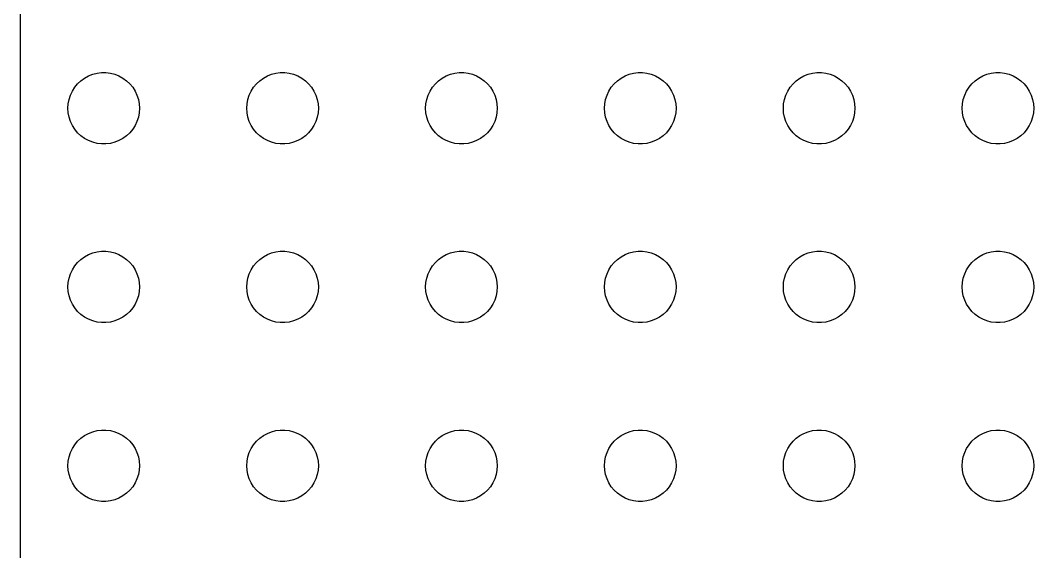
# Model space of a CAD drawing. Header units: metres. Extents: x -86 to 86, y -86 to 86.
# Drawn here: x -86 to -43.5, y 41.39 to 63.69 of the extents above; entities that cross this region are included whole.
import ezdxf

# ---------------------------------------------------------------- set-up
doc = ezdxf.new("R2010")
doc.units = ezdxf.units.M

msp = doc.modelspace()

# ---------------------------------------------------------------- linework, layer by layer
for p, q in [((-86, 83.5), (-86, -83.5)), ((-83.4561, 61.1558), (-83.3037, 61.2665)), ((-83.3037, 61.2665), (-83.1387, 61.3572)), ((-83.1387, 61.3572), (-82.9635, 61.4266)), ((-82.9635, 61.4266), (-82.7811, 61.4734)), ((-82.7811, 61.4734), (-82.5942, 61.497)), ((-82.5942, 61.497), (-82.4058, 61.497)), ((-82.4058, 61.497), (-82.2189, 61.4734)), ((-82.2189, 61.4734), (-82.0365, 61.4266)), ((-82.0365, 61.4266), (-81.8613, 61.3572)), ((-81.8613, 61.3572), (-81.6963, 61.2665)), ((-81.6963, 61.2665), (-81.5439, 61.1558)), ((-75.9561, 61.1558), (-75.8037, 61.2665)), ((-75.8037, 61.2665), (-75.6387, 61.3572)), ((-75.6387, 61.3572), (-75.4635, 61.4266)), ((-75.4635, 61.4266), (-75.2811, 61.4734)), ((-75.2811, 61.4734), (-75.0942, 61.497)), ((-75.0942, 61.497), (-74.9058, 61.497)), ((-74.9058, 61.497), (-74.7189, 61.4734)), ((-74.7189, 61.4734), (-74.5365, 61.4266)), ((-74.5365, 61.4266), (-74.3613, 61.3572)), ((-74.3613, 61.3572), (-74.1963, 61.2665)), ((-74.1963, 61.2665), (-74.0439, 61.1558)), ((-68.4561, 61.1558), (-68.3037, 61.2665)), ((-68.3037, 61.2665), (-68.1387, 61.3572)), ((-68.1387, 61.3572), (-67.9635, 61.4266)), ((-67.9635, 61.4266), (-67.7811, 61.4734)), ((-67.7811, 61.4734), (-67.5942, 61.497)), ((-67.5942, 61.497), (-67.4058, 61.497)), ((-67.4058, 61.497), (-67.2189, 61.4734)), ((-67.2189, 61.4734), (-67.0365, 61.4266)), ((-67.0365, 61.4266), (-66.8613, 61.3572)), ((-66.8613, 61.3572), (-66.6963, 61.2665)), ((-66.6963, 61.2665), (-66.5439, 61.1558)), ((-60.9561, 61.1558), (-60.8037, 61.2665)), ((-60.8037, 61.2665), (-60.6387, 61.3572)), ((-60.6387, 61.3572), (-60.4635, 61.4266)), ((-60.4635, 61.4266), (-60.2811, 61.4734)), ((-60.2811, 61.4734), (-60.0942, 61.497)), ((-60.0942, 61.497), (-59.9058, 61.497)), ((-59.9058, 61.497), (-59.7189, 61.4734)), ((-59.7189, 61.4734), (-59.5365, 61.4266)), ((-59.5365, 61.4266), (-59.3613, 61.3572)), ((-59.3613, 61.3572), (-59.1963, 61.2665)), ((-59.1963, 61.2665), (-59.0439, 61.1558)), ((-53.4561, 61.1558), (-53.3037, 61.2665)), ((-53.3037, 61.2665), (-53.1387, 61.3572)), ((-53.1387, 61.3572), (-52.9635, 61.4266)), ((-52.9635, 61.4266), (-52.7811, 61.4734)), ((-52.7811, 61.4734), (-52.5942, 61.497)), ((-52.5942, 61.497), (-52.4058, 61.497)), ((-52.4058, 61.497), (-52.2189, 61.4734)), ((-52.2189, 61.4734), (-52.0365, 61.4266)), ((-52.0365, 61.4266), (-51.8613, 61.3572)), ((-51.8613, 61.3572), (-51.6963, 61.2665)), ((-51.6963, 61.2665), (-51.5439, 61.1558)), ((-45.9561, 61.1558), (-45.8037, 61.2665)), ((-45.8037, 61.2665), (-45.6387, 61.3572)), ((-45.6387, 61.3572), (-45.4635, 61.4266)), ((-45.4635, 61.4266), (-45.2811, 61.4734)), ((-45.2811, 61.4734), (-45.0942, 61.497)), ((-45.0942, 61.497), (-44.9058, 61.497)), ((-44.9058, 61.497), (-44.7189, 61.4734)), ((-44.7189, 61.4734), (-44.5365, 61.4266)), ((-44.5365, 61.4266), (-44.3613, 61.3572)), ((-44.3613, 61.3572), (-44.1963, 61.2665)), ((-44.1963, 61.2665), (-44.0439, 61.1558)), ((-83.8145, 60.7226), (-83.7135, 60.8817)), ((-83.7135, 60.8817), (-83.5934, 61.0268)), ((-83.5934, 61.0268), (-83.4561, 61.1558)), ((-81.5439, 61.1558), (-81.4065, 61.0268)), ((-81.4065, 61.0268), (-81.2865, 60.8817)), ((-81.2865, 60.8817), (-81.1855, 60.7226)), ((-76.3145, 60.7226), (-76.2135, 60.8817)), ((-76.2135, 60.8817), (-76.0934, 61.0268)), ((-76.0934, 61.0268), (-75.9561, 61.1558)), ((-74.0439, 61.1558), (-73.9065, 61.0268)), ((-73.9065, 61.0268), (-73.7865, 60.8817)), ((-73.7865, 60.8817), (-73.6855, 60.7226)), ((-68.8145, 60.7226), (-68.7135, 60.8817)), ((-68.7135, 60.8817), (-68.5934, 61.0268)), ((-68.5934, 61.0268), (-68.4561, 61.1558)), ((-66.5439, 61.1558), (-66.4065, 61.0268)), ((-66.4065, 61.0268), (-66.2865, 60.8817)), ((-66.2865, 60.8817), (-66.1855, 60.7226)), ((-61.3145, 60.7226), (-61.2135, 60.8817)), ((-61.2135, 60.8817), (-61.0934, 61.0268)), ((-61.0934, 61.0268), (-60.9561, 61.1558)), ((-59.0439, 61.1558), (-58.9065, 61.0268)), ((-58.9065, 61.0268), (-58.7865, 60.8817)), ((-58.7865, 60.8817), (-58.6855, 60.7226)), ((-53.8145, 60.7226), (-53.7135, 60.8817)), ((-53.7135, 60.8817), (-53.5934, 61.0268)), ((-53.5934, 61.0268), (-53.4561, 61.1558)), ((-51.5439, 61.1558), (-51.4065, 61.0268)), ((-51.4065, 61.0268), (-51.2865, 60.8817)), ((-51.2865, 60.8817), (-51.1855, 60.7226)), ((-46.3145, 60.7226), (-46.2135, 60.8817)), ((-46.2135, 60.8817), (-46.0934, 61.0268)), ((-46.0934, 61.0268), (-45.9561, 61.1558)), ((-44.0439, 61.1558), (-43.9065, 61.0268)), ((-43.9065, 61.0268), (-43.7865, 60.8817)), ((-43.7865, 60.8817), (-43.6855, 60.7226)), ((-83.9882, 60.188), (-83.9529, 60.373)), ((-83.9529, 60.373), (-83.8947, 60.5522)), ((-83.8947, 60.5522), (-83.8145, 60.7226)), ((-81.1855, 60.7226), (-81.1053, 60.5522)), ((-81.1053, 60.5522), (-81.0471, 60.373)), ((-81.0471, 60.373), (-81.0118, 60.188)), ((-76.4882, 60.188), (-76.4529, 60.373)), ((-76.4529, 60.373), (-76.3947, 60.5522)), ((-76.3947, 60.5522), (-76.3145, 60.7226)), ((-73.6855, 60.7226), (-73.6053, 60.5522)), ((-73.6053, 60.5522), (-73.5471, 60.373)), ((-73.5471, 60.373), (-73.5118, 60.188)), ((-68.9882, 60.188), (-68.9529, 60.373)), ((-68.9529, 60.373), (-68.8947, 60.5522)), ((-68.8947, 60.5522), (-68.8145, 60.7226)), ((-66.1855, 60.7226), (-66.1053, 60.5522)), ((-66.1053, 60.5522), (-66.0471, 60.373)), ((-66.0471, 60.373), (-66.0118, 60.188)), ((-61.4882, 60.188), (-61.4529, 60.373)), ((-61.4529, 60.373), (-61.3947, 60.5522)), ((-61.3947, 60.5522), (-61.3145, 60.7226)), ((-58.6855, 60.7226), (-58.6053, 60.5522)), ((-58.6053, 60.5522), (-58.5471, 60.373)), ((-58.5471, 60.373), (-58.5118, 60.188)), ((-53.9882, 60.188), (-53.9529, 60.373)), ((-53.9529, 60.373), (-53.8947, 60.5522)), ((-53.8947, 60.5522), (-53.8145, 60.7226)), ((-51.1855, 60.7226), (-51.1053, 60.5522)), ((-51.1053, 60.5522), (-51.0471, 60.373)), ((-51.0471, 60.373), (-51.0118, 60.188)), ((-46.4882, 60.188), (-46.4529, 60.373)), ((-46.4529, 60.373), (-46.3947, 60.5522)), ((-46.3947, 60.5522), (-46.3145, 60.7226)), ((-43.6855, 60.7226), (-43.6053, 60.5522)), ((-43.6053, 60.5522), (-43.5471, 60.373)), ((-43.5471, 60.373), (-43.5118, 60.188)), ((-84, 60), (-83.9882, 60.188)), ((-83.9882, 59.812), (-84, 60)), ((-81.0118, 60.188), (-81, 60)), ((-81, 60), (-81.0118, 59.812)), ((-76.5, 60), (-76.4882, 60.188)), ((-76.4882, 59.812), (-76.5, 60)), ((-73.5118, 60.188), (-73.5, 60)), ((-73.5, 60), (-73.5118, 59.812)), ((-69, 60), (-68.9882, 60.188)), ((-68.9882, 59.812), (-69, 60)), ((-66.0118, 60.188), (-66, 60)), ((-66, 60), (-66.0118, 59.812)), ((-61.5, 60), (-61.4882, 60.188)), ((-61.4882, 59.812), (-61.5, 60)), ((-58.5118, 60.188), (-58.5, 60)), ((-58.5, 60), (-58.5118, 59.812)), ((-54, 60), (-53.9882, 60.188)), ((-53.9882, 59.812), (-54, 60)), ((-51.0118, 60.188), (-51, 60)), ((-51, 60), (-51.0118, 59.812)), ((-46.5, 60), (-46.4882, 60.188)), ((-46.4882, 59.812), (-46.5, 60)), ((-43.5118, 60.188), (-43.5, 60)), ((-43.5, 60), (-43.5118, 59.812)), ((-83.9529, 59.627), (-83.9882, 59.812)), ((-83.8947, 59.4478), (-83.9529, 59.627)), ((-81.0471, 59.627), (-81.1053, 59.4478)), ((-81.0118, 59.812), (-81.0471, 59.627)), ((-76.4529, 59.627), (-76.4882, 59.812)), ((-76.3947, 59.4478), (-76.4529, 59.627)), ((-73.5471, 59.627), (-73.6053, 59.4478)), ((-73.5118, 59.812), (-73.5471, 59.627)), ((-68.9529, 59.627), (-68.9882, 59.812)), ((-68.8947, 59.4478), (-68.9529, 59.627)), ((-66.0471, 59.627), (-66.1053, 59.4478)), ((-66.0118, 59.812), (-66.0471, 59.627)), ((-61.4529, 59.627), (-61.4882, 59.812)), ((-61.3947, 59.4478), (-61.4529, 59.627)), ((-58.5471, 59.627), (-58.6053, 59.4478)), ((-58.5118, 59.812), (-58.5471, 59.627)), ((-53.9529, 59.627), (-53.9882, 59.812)), ((-53.8947, 59.4478), (-53.9529, 59.627)), ((-51.0471, 59.627), (-51.1053, 59.4478)), ((-51.0118, 59.812), (-51.0471, 59.627)), ((-46.4529, 59.627), (-46.4882, 59.812)), ((-46.3947, 59.4478), (-46.4529, 59.627)), ((-43.5471, 59.627), (-43.6053, 59.4478)), ((-43.5118, 59.812), (-43.5471, 59.627)), ((-83.8145, 59.2774), (-83.8947, 59.4478)), ((-83.7135, 59.1183), (-83.8145, 59.2774)), ((-83.5934, 58.9732), (-83.7135, 59.1183)), ((-81.2865, 59.1183), (-81.4065, 58.9732)), ((-81.1855, 59.2774), (-81.2865, 59.1183)), ((-81.1053, 59.4478), (-81.1855, 59.2774)), ((-76.3145, 59.2774), (-76.3947, 59.4478)), ((-76.2135, 59.1183), (-76.3145, 59.2774)), ((-76.0934, 58.9732), (-76.2135, 59.1183)), ((-73.7865, 59.1183), (-73.9065, 58.9732)), ((-73.6855, 59.2774), (-73.7865, 59.1183)), ((-73.6053, 59.4478), (-73.6855, 59.2774)), ((-68.8145, 59.2774), (-68.8947, 59.4478)), ((-68.7135, 59.1183), (-68.8145, 59.2774)), ((-68.5934, 58.9732), (-68.7135, 59.1183)), ((-66.2865, 59.1183), (-66.4065, 58.9732)), ((-66.1855, 59.2774), (-66.2865, 59.1183)), ((-66.1053, 59.4478), (-66.1855, 59.2774)), ((-61.3145, 59.2774), (-61.3947, 59.4478)), ((-61.2135, 59.1183), (-61.3145, 59.2774)), ((-61.0934, 58.9732), (-61.2135, 59.1183)), ((-58.7865, 59.1183), (-58.9065, 58.9732)), ((-58.6855, 59.2774), (-58.7865, 59.1183)), ((-58.6053, 59.4478), (-58.6855, 59.2774)), ((-53.8145, 59.2774), (-53.8947, 59.4478)), ((-53.7135, 59.1183), (-53.8145, 59.2774)), ((-53.5934, 58.9732), (-53.7135, 59.1183)), ((-51.2865, 59.1183), (-51.4065, 58.9732)), ((-51.1855, 59.2774), (-51.2865, 59.1183)), ((-51.1053, 59.4478), (-51.1855, 59.2774)), ((-46.3145, 59.2774), (-46.3947, 59.4478)), ((-46.2135, 59.1183), (-46.3145, 59.2774)), ((-46.0934, 58.9732), (-46.2135, 59.1183)), ((-43.7865, 59.1183), (-43.9065, 58.9732)), ((-43.6855, 59.2774), (-43.7865, 59.1183)), ((-43.6053, 59.4478), (-43.6855, 59.2774)), ((-83.4561, 58.8442), (-83.5934, 58.9732)), ((-83.3037, 58.7335), (-83.4561, 58.8442)), ((-83.1387, 58.6428), (-83.3037, 58.7335)), ((-81.6963, 58.7335), (-81.8613, 58.6428)), ((-81.5439, 58.8442), (-81.6963, 58.7335)), ((-81.4065, 58.9732), (-81.5439, 58.8442)), ((-75.9561, 58.8442), (-76.0934, 58.9732)), ((-75.8037, 58.7335), (-75.9561, 58.8442)), ((-75.6387, 58.6428), (-75.8037, 58.7335)), ((-74.1963, 58.7335), (-74.3613, 58.6428)), ((-74.0439, 58.8442), (-74.1963, 58.7335)), ((-73.9065, 58.9732), (-74.0439, 58.8442)), ((-68.4561, 58.8442), (-68.5934, 58.9732)), ((-68.3037, 58.7335), (-68.4561, 58.8442)), ((-68.1387, 58.6428), (-68.3037, 58.7335)), ((-66.6963, 58.7335), (-66.8613, 58.6428)), ((-66.5439, 58.8442), (-66.6963, 58.7335)), ((-66.4065, 58.9732), (-66.5439, 58.8442)), ((-60.9561, 58.8442), (-61.0934, 58.9732)), ((-60.8037, 58.7335), (-60.9561, 58.8442)), ((-60.6387, 58.6428), (-60.8037, 58.7335)), ((-59.1963, 58.7335), (-59.3613, 58.6428)), ((-59.0439, 58.8442), (-59.1963, 58.7335)), ((-58.9065, 58.9732), (-59.0439, 58.8442)), ((-53.4561, 58.8442), (-53.5934, 58.9732)), ((-53.3037, 58.7335), (-53.4561, 58.8442)), ((-53.1387, 58.6428), (-53.3037, 58.7335)), ((-51.6963, 58.7335), (-51.8613, 58.6428)), ((-51.5439, 58.8442), (-51.6963, 58.7335)), ((-51.4065, 58.9732), (-51.5439, 58.8442)), ((-45.9561, 58.8442), (-46.0934, 58.9732)), ((-45.8037, 58.7335), (-45.9561, 58.8442)), ((-45.6387, 58.6428), (-45.8037, 58.7335)), ((-44.1963, 58.7335), (-44.3613, 58.6428)), ((-44.0439, 58.8442), (-44.1963, 58.7335)), ((-43.9065, 58.9732), (-44.0439, 58.8442)), ((-82.9635, 58.5734), (-83.1387, 58.6428)), ((-82.7811, 58.5266), (-82.9635, 58.5734)), ((-82.5942, 58.503), (-82.7811, 58.5266)), ((-82.4058, 58.503), (-82.5942, 58.503)), ((-82.2189, 58.5266), (-82.4058, 58.503)), ((-82.0365, 58.5734), (-82.2189, 58.5266)), ((-81.8613, 58.6428), (-82.0365, 58.5734)), ((-75.4635, 58.5734), (-75.6387, 58.6428)), ((-75.2811, 58.5266), (-75.4635, 58.5734)), ((-75.0942, 58.503), (-75.2811, 58.5266)), ((-74.9058, 58.503), (-75.0942, 58.503)), ((-74.7189, 58.5266), (-74.9058, 58.503)), ((-74.5365, 58.5734), (-74.7189, 58.5266)), ((-74.3613, 58.6428), (-74.5365, 58.5734)), ((-67.9635, 58.5734), (-68.1387, 58.6428)), ((-67.7811, 58.5266), (-67.9635, 58.5734)), ((-67.5942, 58.503), (-67.7811, 58.5266)), ((-67.4058, 58.503), (-67.5942, 58.503)), ((-67.2189, 58.5266), (-67.4058, 58.503)), ((-67.0365, 58.5734), (-67.2189, 58.5266)), ((-66.8613, 58.6428), (-67.0365, 58.5734)), ((-60.4635, 58.5734), (-60.6387, 58.6428)), ((-60.2811, 58.5266), (-60.4635, 58.5734)), ((-60.0942, 58.503), (-60.2811, 58.5266)), ((-59.9058, 58.503), (-60.0942, 58.503)), ((-59.7189, 58.5266), (-59.9058, 58.503)), ((-59.5365, 58.5734), (-59.7189, 58.5266)), ((-59.3613, 58.6428), (-59.5365, 58.5734)), ((-52.9635, 58.5734), (-53.1387, 58.6428)), ((-52.7811, 58.5266), (-52.9635, 58.5734)), ((-52.5942, 58.503), (-52.7811, 58.5266)), ((-52.4058, 58.503), (-52.5942, 58.503)), ((-52.2189, 58.5266), (-52.4058, 58.503)), ((-52.0365, 58.5734), (-52.2189, 58.5266)), ((-51.8613, 58.6428), (-52.0365, 58.5734)), ((-45.4635, 58.5734), (-45.6387, 58.6428)), ((-45.2811, 58.5266), (-45.4635, 58.5734)), ((-45.0942, 58.503), (-45.2811, 58.5266)), ((-44.9058, 58.503), (-45.0942, 58.503)), ((-44.7189, 58.5266), (-44.9058, 58.503)), ((-44.5365, 58.5734), (-44.7189, 58.5266)), ((-44.3613, 58.6428), (-44.5365, 58.5734)), ((-82.7811, 53.9734), (-82.5942, 53.997)), ((-82.5942, 53.997), (-82.4058, 53.997)), ((-82.4058, 53.997), (-82.2189, 53.9734)), ((-75.2811, 53.9734), (-75.0942, 53.997)), ((-75.0942, 53.997), (-74.9058, 53.997)), ((-74.9058, 53.997), (-74.7189, 53.9734)), ((-67.7811, 53.9734), (-67.5942, 53.997)), ((-67.5942, 53.997), (-67.4058, 53.997)), ((-67.4058, 53.997), (-67.2189, 53.9734)), ((-60.2811, 53.9734), (-60.0942, 53.997)), ((-60.0942, 53.997), (-59.9058, 53.997)), ((-59.9058, 53.997), (-59.7189, 53.9734)), ((-52.7811, 53.9734), (-52.5942, 53.997)), ((-52.5942, 53.997), (-52.4058, 53.997)), ((-52.4058, 53.997), (-52.2189, 53.9734)), ((-45.2811, 53.9734), (-45.0942, 53.997)), ((-45.0942, 53.997), (-44.9058, 53.997)), ((-44.9058, 53.997), (-44.7189, 53.9734)), ((-83.5934, 53.5268), (-83.4561, 53.6558)), ((-83.4561, 53.6558), (-83.3037, 53.7665)), ((-83.3037, 53.7665), (-83.1387, 53.8572)), ((-83.1387, 53.8572), (-82.9635, 53.9266)), ((-82.9635, 53.9266), (-82.7811, 53.9734)), ((-82.2189, 53.9734), (-82.0365, 53.9266)), ((-82.0365, 53.9266), (-81.8613, 53.8572)), ((-81.8613, 53.8572), (-81.6963, 53.7665)), ((-81.6963, 53.7665), (-81.5439, 53.6558)), ((-81.5439, 53.6558), (-81.4065, 53.5268)), ((-76.0934, 53.5268), (-75.9561, 53.6558)), ((-75.9561, 53.6558), (-75.8037, 53.7665)), ((-75.8037, 53.7665), (-75.6387, 53.8572)), ((-75.6387, 53.8572), (-75.4635, 53.9266)), ((-75.4635, 53.9266), (-75.2811, 53.9734)), ((-74.7189, 53.9734), (-74.5365, 53.9266)), ((-74.5365, 53.9266), (-74.3613, 53.8572)), ((-74.3613, 53.8572), (-74.1963, 53.7665)), ((-74.1963, 53.7665), (-74.0439, 53.6558)), ((-74.0439, 53.6558), (-73.9065, 53.5268)), ((-68.5934, 53.5268), (-68.4561, 53.6558)), ((-68.4561, 53.6558), (-68.3037, 53.7665)), ((-68.3037, 53.7665), (-68.1387, 53.8572)), ((-68.1387, 53.8572), (-67.9635, 53.9266)), ((-67.9635, 53.9266), (-67.7811, 53.9734)), ((-67.2189, 53.9734), (-67.0365, 53.9266)), ((-67.0365, 53.9266), (-66.8613, 53.8572)), ((-66.8613, 53.8572), (-66.6963, 53.7665)), ((-66.6963, 53.7665), (-66.5439, 53.6558)), ((-66.5439, 53.6558), (-66.4065, 53.5268)), ((-61.0934, 53.5268), (-60.9561, 53.6558)), ((-60.9561, 53.6558), (-60.8037, 53.7665)), ((-60.8037, 53.7665), (-60.6387, 53.8572)), ((-60.6387, 53.8572), (-60.4635, 53.9266)), ((-60.4635, 53.9266), (-60.2811, 53.9734)), ((-59.7189, 53.9734), (-59.5365, 53.9266)), ((-59.5365, 53.9266), (-59.3613, 53.8572)), ((-59.3613, 53.8572), (-59.1963, 53.7665)), ((-59.1963, 53.7665), (-59.0439, 53.6558)), ((-59.0439, 53.6558), (-58.9065, 53.5268)), ((-53.5934, 53.5268), (-53.4561, 53.6558)), ((-53.4561, 53.6558), (-53.3037, 53.7665)), ((-53.3037, 53.7665), (-53.1387, 53.8572)), ((-53.1387, 53.8572), (-52.9635, 53.9266)), ((-52.9635, 53.9266), (-52.7811, 53.9734)), ((-52.2189, 53.9734), (-52.0365, 53.9266)), ((-52.0365, 53.9266), (-51.8613, 53.8572)), ((-51.8613, 53.8572), (-51.6963, 53.7665)), ((-51.6963, 53.7665), (-51.5439, 53.6558)), ((-51.5439, 53.6558), (-51.4065, 53.5268)), ((-46.0934, 53.5268), (-45.9561, 53.6558)), ((-45.9561, 53.6558), (-45.8037, 53.7665)), ((-45.8037, 53.7665), (-45.6387, 53.8572)), ((-45.6387, 53.8572), (-45.4635, 53.9266)), ((-45.4635, 53.9266), (-45.2811, 53.9734)), ((-44.7189, 53.9734), (-44.5365, 53.9266)), ((-44.5365, 53.9266), (-44.3613, 53.8572)), ((-44.3613, 53.8572), (-44.1963, 53.7665)), ((-44.1963, 53.7665), (-44.0439, 53.6558)), ((-44.0439, 53.6558), (-43.9065, 53.5268)), ((-83.8947, 53.0522), (-83.8145, 53.2226)), ((-83.8145, 53.2226), (-83.7135, 53.3817)), ((-83.7135, 53.3817), (-83.5934, 53.5268)), ((-81.4065, 53.5268), (-81.2865, 53.3817)), ((-81.2865, 53.3817), (-81.1855, 53.2226)), ((-81.1855, 53.2226), (-81.1053, 53.0522)), ((-76.3947, 53.0522), (-76.3145, 53.2226)), ((-76.3145, 53.2226), (-76.2135, 53.3817)), ((-76.2135, 53.3817), (-76.0934, 53.5268)), ((-73.9065, 53.5268), (-73.7865, 53.3817)), ((-73.7865, 53.3817), (-73.6855, 53.2226)), ((-73.6855, 53.2226), (-73.6053, 53.0522)), ((-68.8947, 53.0522), (-68.8145, 53.2226)), ((-68.8145, 53.2226), (-68.7135, 53.3817)), ((-68.7135, 53.3817), (-68.5934, 53.5268)), ((-66.4065, 53.5268), (-66.2865, 53.3817)), ((-66.2865, 53.3817), (-66.1855, 53.2226)), ((-66.1855, 53.2226), (-66.1053, 53.0522)), ((-61.3947, 53.0522), (-61.3145, 53.2226)), ((-61.3145, 53.2226), (-61.2135, 53.3817)), ((-61.2135, 53.3817), (-61.0934, 53.5268)), ((-58.9065, 53.5268), (-58.7865, 53.3817)), ((-58.7865, 53.3817), (-58.6855, 53.2226)), ((-58.6855, 53.2226), (-58.6053, 53.0522)), ((-53.8947, 53.0522), (-53.8145, 53.2226)), ((-53.8145, 53.2226), (-53.7135, 53.3817)), ((-53.7135, 53.3817), (-53.5934, 53.5268)), ((-51.4065, 53.5268), (-51.2865, 53.3817)), ((-51.2865, 53.3817), (-51.1855, 53.2226)), ((-51.1855, 53.2226), (-51.1053, 53.0522)), ((-46.3947, 53.0522), (-46.3145, 53.2226)), ((-46.3145, 53.2226), (-46.2135, 53.3817)), ((-46.2135, 53.3817), (-46.0934, 53.5268)), ((-43.9065, 53.5268), (-43.7865, 53.3817)), ((-43.7865, 53.3817), (-43.6855, 53.2226)), ((-43.6855, 53.2226), (-43.6053, 53.0522)), ((-83.9882, 52.688), (-83.9529, 52.873)), ((-83.9529, 52.873), (-83.8947, 53.0522)), ((-81.1053, 53.0522), (-81.0471, 52.873)), ((-81.0471, 52.873), (-81.0118, 52.688)), ((-76.4882, 52.688), (-76.4529, 52.873)), ((-76.4529, 52.873), (-76.3947, 53.0522)), ((-73.6053, 53.0522), (-73.5471, 52.873)), ((-73.5471, 52.873), (-73.5118, 52.688)), ((-68.9882, 52.688), (-68.9529, 52.873)), ((-68.9529, 52.873), (-68.8947, 53.0522)), ((-66.1053, 53.0522), (-66.0471, 52.873)), ((-66.0471, 52.873), (-66.0118, 52.688)), ((-61.4882, 52.688), (-61.4529, 52.873)), ((-61.4529, 52.873), (-61.3947, 53.0522)), ((-58.6053, 53.0522), (-58.5471, 52.873)), ((-58.5471, 52.873), (-58.5118, 52.688)), ((-53.9882, 52.688), (-53.9529, 52.873)), ((-53.9529, 52.873), (-53.8947, 53.0522)), ((-51.1053, 53.0522), (-51.0471, 52.873)), ((-51.0471, 52.873), (-51.0118, 52.688)), ((-46.4882, 52.688), (-46.4529, 52.873)), ((-46.4529, 52.873), (-46.3947, 53.0522)), ((-43.6053, 53.0522), (-43.5471, 52.873)), ((-43.5471, 52.873), (-43.5118, 52.688)), ((-84, 52.5), (-83.9882, 52.688)), ((-83.9882, 52.312), (-84, 52.5)), ((-83.9529, 52.127), (-83.9882, 52.312)), ((-81.0118, 52.312), (-81.0471, 52.127)), ((-81.0118, 52.688), (-81, 52.5)), ((-81, 52.5), (-81.0118, 52.312)), ((-76.5, 52.5), (-76.4882, 52.688)), ((-76.4882, 52.312), (-76.5, 52.5)), ((-76.4529, 52.127), (-76.4882, 52.312)), ((-73.5118, 52.312), (-73.5471, 52.127)), ((-73.5118, 52.688), (-73.5, 52.5)), ((-73.5, 52.5), (-73.5118, 52.312)), ((-69, 52.5), (-68.9882, 52.688)), ((-68.9882, 52.312), (-69, 52.5)), ((-68.9529, 52.127), (-68.9882, 52.312)), ((-66.0118, 52.312), (-66.0471, 52.127)), ((-66.0118, 52.688), (-66, 52.5)), ((-66, 52.5), (-66.0118, 52.312)), ((-61.5, 52.5), (-61.4882, 52.688)), ((-61.4882, 52.312), (-61.5, 52.5)), ((-61.4529, 52.127), (-61.4882, 52.312)), ((-58.5118, 52.312), (-58.5471, 52.127)), ((-58.5118, 52.688), (-58.5, 52.5)), ((-58.5, 52.5), (-58.5118, 52.312)), ((-54, 52.5), (-53.9882, 52.688)), ((-53.9882, 52.312), (-54, 52.5)), ((-53.9529, 52.127), (-53.9882, 52.312)), ((-51.0118, 52.312), (-51.0471, 52.127)), ((-51.0118, 52.688), (-51, 52.5)), ((-51, 52.5), (-51.0118, 52.312)), ((-46.5, 52.5), (-46.4882, 52.688)), ((-46.4882, 52.312), (-46.5, 52.5)), ((-46.4529, 52.127), (-46.4882, 52.312)), ((-43.5118, 52.312), (-43.5471, 52.127)), ((-43.5118, 52.688), (-43.5, 52.5)), ((-43.5, 52.5), (-43.5118, 52.312)), ((-83.8947, 51.9478), (-83.9529, 52.127)), ((-83.8145, 51.7774), (-83.8947, 51.9478)), ((-81.1053, 51.9478), (-81.1855, 51.7774)), ((-81.0471, 52.127), (-81.1053, 51.9478)), ((-76.3947, 51.9478), (-76.4529, 52.127)), ((-76.3145, 51.7774), (-76.3947, 51.9478)), ((-73.6053, 51.9478), (-73.6855, 51.7774)), ((-73.5471, 52.127), (-73.6053, 51.9478)), ((-68.8947, 51.9478), (-68.9529, 52.127)), ((-68.8145, 51.7774), (-68.8947, 51.9478)), ((-66.1053, 51.9478), (-66.1855, 51.7774)), ((-66.0471, 52.127), (-66.1053, 51.9478)), ((-61.3947, 51.9478), (-61.4529, 52.127)), ((-61.3145, 51.7774), (-61.3947, 51.9478)), ((-58.6053, 51.9478), (-58.6855, 51.7774)), ((-58.5471, 52.127), (-58.6053, 51.9478)), ((-53.8947, 51.9478), (-53.9529, 52.127)), ((-53.8145, 51.7774), (-53.8947, 51.9478)), ((-51.1053, 51.9478), (-51.1855, 51.7774)), ((-51.0471, 52.127), (-51.1053, 51.9478)), ((-46.3947, 51.9478), (-46.4529, 52.127)), ((-46.3145, 51.7774), (-46.3947, 51.9478)), ((-43.6053, 51.9478), (-43.6855, 51.7774)), ((-43.5471, 52.127), (-43.6053, 51.9478)), ((-83.7135, 51.6183), (-83.8145, 51.7774)), ((-83.5934, 51.4732), (-83.7135, 51.6183)), ((-83.4561, 51.3442), (-83.5934, 51.4732)), ((-81.4065, 51.4732), (-81.5439, 51.3442)), ((-81.2865, 51.6183), (-81.4065, 51.4732)), ((-81.1855, 51.7774), (-81.2865, 51.6183)), ((-76.2135, 51.6183), (-76.3145, 51.7774)), ((-76.0934, 51.4732), (-76.2135, 51.6183)), ((-75.9561, 51.3442), (-76.0934, 51.4732)), ((-73.9065, 51.4732), (-74.0439, 51.3442)), ((-73.7865, 51.6183), (-73.9065, 51.4732)), ((-73.6855, 51.7774), (-73.7865, 51.6183)), ((-68.7135, 51.6183), (-68.8145, 51.7774)), ((-68.5934, 51.4732), (-68.7135, 51.6183)), ((-68.4561, 51.3442), (-68.5934, 51.4732)), ((-66.4065, 51.4732), (-66.5439, 51.3442)), ((-66.2865, 51.6183), (-66.4065, 51.4732)), ((-66.1855, 51.7774), (-66.2865, 51.6183)), ((-61.2135, 51.6183), (-61.3145, 51.7774)), ((-61.0934, 51.4732), (-61.2135, 51.6183)), ((-60.9561, 51.3442), (-61.0934, 51.4732)), ((-58.9065, 51.4732), (-59.0439, 51.3442)), ((-58.7865, 51.6183), (-58.9065, 51.4732)), ((-58.6855, 51.7774), (-58.7865, 51.6183)), ((-53.7135, 51.6183), (-53.8145, 51.7774)), ((-53.5934, 51.4732), (-53.7135, 51.6183)), ((-53.4561, 51.3442), (-53.5934, 51.4732)), ((-51.4065, 51.4732), (-51.5439, 51.3442)), ((-51.2865, 51.6183), (-51.4065, 51.4732)), ((-51.1855, 51.7774), (-51.2865, 51.6183)), ((-46.2135, 51.6183), (-46.3145, 51.7774)), ((-46.0934, 51.4732), (-46.2135, 51.6183)), ((-45.9561, 51.3442), (-46.0934, 51.4732)), ((-43.9065, 51.4732), (-44.0439, 51.3442)), ((-43.7865, 51.6183), (-43.9065, 51.4732)), ((-43.6855, 51.7774), (-43.7865, 51.6183)), ((-83.3037, 51.2335), (-83.4561, 51.3442)), ((-83.1387, 51.1428), (-83.3037, 51.2335)), ((-82.9635, 51.0734), (-83.1387, 51.1428)), ((-82.7811, 51.0266), (-82.9635, 51.0734)), ((-82.5942, 51.003), (-82.7811, 51.0266)), ((-82.4058, 51.003), (-82.5942, 51.003)), ((-82.2189, 51.0266), (-82.4058, 51.003)), ((-82.0365, 51.0734), (-82.2189, 51.0266)), ((-81.8613, 51.1428), (-82.0365, 51.0734)), ((-81.6963, 51.2335), (-81.8613, 51.1428)), ((-81.5439, 51.3442), (-81.6963, 51.2335)), ((-75.8037, 51.2335), (-75.9561, 51.3442)), ((-75.6387, 51.1428), (-75.8037, 51.2335)), ((-75.4635, 51.0734), (-75.6387, 51.1428)), ((-75.2811, 51.0266), (-75.4635, 51.0734)), ((-75.0942, 51.003), (-75.2811, 51.0266)), ((-74.9058, 51.003), (-75.0942, 51.003)), ((-74.7189, 51.0266), (-74.9058, 51.003)), ((-74.5365, 51.0734), (-74.7189, 51.0266)), ((-74.3613, 51.1428), (-74.5365, 51.0734)), ((-74.1963, 51.2335), (-74.3613, 51.1428)), ((-74.0439, 51.3442), (-74.1963, 51.2335)), ((-68.3037, 51.2335), (-68.4561, 51.3442)), ((-68.1387, 51.1428), (-68.3037, 51.2335)), ((-67.9635, 51.0734), (-68.1387, 51.1428)), ((-67.7811, 51.0266), (-67.9635, 51.0734)), ((-67.5942, 51.003), (-67.7811, 51.0266)), ((-67.4058, 51.003), (-67.5942, 51.003)), ((-67.2189, 51.0266), (-67.4058, 51.003)), ((-67.0365, 51.0734), (-67.2189, 51.0266)), ((-66.8613, 51.1428), (-67.0365, 51.0734)), ((-66.6963, 51.2335), (-66.8613, 51.1428)), ((-66.5439, 51.3442), (-66.6963, 51.2335)), ((-60.8037, 51.2335), (-60.9561, 51.3442)), ((-60.6387, 51.1428), (-60.8037, 51.2335)), ((-60.4635, 51.0734), (-60.6387, 51.1428)), ((-60.2811, 51.0266), (-60.4635, 51.0734)), ((-60.0942, 51.003), (-60.2811, 51.0266)), ((-59.9058, 51.003), (-60.0942, 51.003)), ((-59.7189, 51.0266), (-59.9058, 51.003)), ((-59.5365, 51.0734), (-59.7189, 51.0266)), ((-59.3613, 51.1428), (-59.5365, 51.0734)), ((-59.1963, 51.2335), (-59.3613, 51.1428)), ((-59.0439, 51.3442), (-59.1963, 51.2335)), ((-53.3037, 51.2335), (-53.4561, 51.3442)), ((-53.1387, 51.1428), (-53.3037, 51.2335)), ((-52.9635, 51.0734), (-53.1387, 51.1428)), ((-52.7811, 51.0266), (-52.9635, 51.0734)), ((-52.5942, 51.003), (-52.7811, 51.0266)), ((-52.4058, 51.003), (-52.5942, 51.003)), ((-52.2189, 51.0266), (-52.4058, 51.003)), ((-52.0365, 51.0734), (-52.2189, 51.0266)), ((-51.8613, 51.1428), (-52.0365, 51.0734)), ((-51.6963, 51.2335), (-51.8613, 51.1428)), ((-51.5439, 51.3442), (-51.6963, 51.2335)), ((-45.8037, 51.2335), (-45.9561, 51.3442)), ((-45.6387, 51.1428), (-45.8037, 51.2335)), ((-45.4635, 51.0734), (-45.6387, 51.1428)), ((-45.2811, 51.0266), (-45.4635, 51.0734)), ((-45.0942, 51.003), (-45.2811, 51.0266)), ((-44.9058, 51.003), (-45.0942, 51.003)), ((-44.7189, 51.0266), (-44.9058, 51.003)), ((-44.5365, 51.0734), (-44.7189, 51.0266)), ((-44.3613, 51.1428), (-44.5365, 51.0734)), ((-44.1963, 51.2335), (-44.3613, 51.1428)), ((-44.0439, 51.3442), (-44.1963, 51.2335)), ((-83.3037, 46.2665), (-83.1387, 46.3572)), ((-83.1387, 46.3572), (-82.9635, 46.4266)), ((-82.9635, 46.4266), (-82.7811, 46.4734)), ((-82.7811, 46.4734), (-82.5942, 46.497)), ((-82.5942, 46.497), (-82.4058, 46.497)), ((-82.4058, 46.497), (-82.2189, 46.4734)), ((-82.2189, 46.4734), (-82.0365, 46.4266)), ((-82.0365, 46.4266), (-81.8613, 46.3572)), ((-81.8613, 46.3572), (-81.6963, 46.2665)), ((-75.8037, 46.2665), (-75.6387, 46.3572)), ((-75.6387, 46.3572), (-75.4635, 46.4266)), ((-75.4635, 46.4266), (-75.2811, 46.4734)), ((-75.2811, 46.4734), (-75.0942, 46.497)), ((-75.0942, 46.497), (-74.9058, 46.497)), ((-74.9058, 46.497), (-74.7189, 46.4734)), ((-74.7189, 46.4734), (-74.5365, 46.4266)), ((-74.5365, 46.4266), (-74.3613, 46.3572)), ((-74.3613, 46.3572), (-74.1963, 46.2665)), ((-68.3037, 46.2665), (-68.1387, 46.3572)), ((-68.1387, 46.3572), (-67.9635, 46.4266)), ((-67.9635, 46.4266), (-67.7811, 46.4734)), ((-67.7811, 46.4734), (-67.5942, 46.497)), ((-67.5942, 46.497), (-67.4058, 46.497)), ((-67.4058, 46.497), (-67.2189, 46.4734)), ((-67.2189, 46.4734), (-67.0365, 46.4266)), ((-67.0365, 46.4266), (-66.8613, 46.3572)), ((-66.8613, 46.3572), (-66.6963, 46.2665)), ((-60.8037, 46.2665), (-60.6387, 46.3572)), ((-60.6387, 46.3572), (-60.4635, 46.4266)), ((-60.4635, 46.4266), (-60.2811, 46.4734)), ((-60.2811, 46.4734), (-60.0942, 46.497)), ((-60.0942, 46.497), (-59.9058, 46.497)), ((-59.9058, 46.497), (-59.7189, 46.4734)), ((-59.7189, 46.4734), (-59.5365, 46.4266)), ((-59.5365, 46.4266), (-59.3613, 46.3572)), ((-59.3613, 46.3572), (-59.1963, 46.2665)), ((-53.3037, 46.2665), (-53.1387, 46.3572)), ((-53.1387, 46.3572), (-52.9635, 46.4266)), ((-52.9635, 46.4266), (-52.7811, 46.4734)), ((-52.7811, 46.4734), (-52.5942, 46.497)), ((-52.5942, 46.497), (-52.4058, 46.497)), ((-52.4058, 46.497), (-52.2189, 46.4734)), ((-52.2189, 46.4734), (-52.0365, 46.4266)), ((-52.0365, 46.4266), (-51.8613, 46.3572)), ((-51.8613, 46.3572), (-51.6963, 46.2665)), ((-45.8037, 46.2665), (-45.6387, 46.3572)), ((-45.6387, 46.3572), (-45.4635, 46.4266)), ((-45.4635, 46.4266), (-45.2811, 46.4734)), ((-45.2811, 46.4734), (-45.0942, 46.497)), ((-45.0942, 46.497), (-44.9058, 46.497)), ((-44.9058, 46.497), (-44.7189, 46.4734)), ((-44.7189, 46.4734), (-44.5365, 46.4266)), ((-44.5365, 46.4266), (-44.3613, 46.3572)), ((-44.3613, 46.3572), (-44.1963, 46.2665)), ((-83.7135, 45.8817), (-83.5934, 46.0268)), ((-83.5934, 46.0268), (-83.4561, 46.1558)), ((-83.4561, 46.1558), (-83.3037, 46.2665)), ((-81.6963, 46.2665), (-81.5439, 46.1558)), ((-81.5439, 46.1558), (-81.4065, 46.0268)), ((-81.4065, 46.0268), (-81.2865, 45.8817)), ((-76.2135, 45.8817), (-76.0934, 46.0268)), ((-76.0934, 46.0268), (-75.9561, 46.1558)), ((-75.9561, 46.1558), (-75.8037, 46.2665)), ((-74.1963, 46.2665), (-74.0439, 46.1558)), ((-74.0439, 46.1558), (-73.9065, 46.0268)), ((-73.9065, 46.0268), (-73.7865, 45.8817)), ((-68.7135, 45.8817), (-68.5934, 46.0268)), ((-68.5934, 46.0268), (-68.4561, 46.1558)), ((-68.4561, 46.1558), (-68.3037, 46.2665)), ((-66.6963, 46.2665), (-66.5439, 46.1558)), ((-66.5439, 46.1558), (-66.4065, 46.0268)), ((-66.4065, 46.0268), (-66.2865, 45.8817)), ((-61.2135, 45.8817), (-61.0934, 46.0268)), ((-61.0934, 46.0268), (-60.9561, 46.1558)), ((-60.9561, 46.1558), (-60.8037, 46.2665)), ((-59.1963, 46.2665), (-59.0439, 46.1558)), ((-59.0439, 46.1558), (-58.9065, 46.0268)), ((-58.9065, 46.0268), (-58.7865, 45.8817)), ((-53.7135, 45.8817), (-53.5934, 46.0268)), ((-53.5934, 46.0268), (-53.4561, 46.1558)), ((-53.4561, 46.1558), (-53.3037, 46.2665)), ((-51.6963, 46.2665), (-51.5439, 46.1558)), ((-51.5439, 46.1558), (-51.4065, 46.0268)), ((-51.4065, 46.0268), (-51.2865, 45.8817)), ((-46.2135, 45.8817), (-46.0934, 46.0268)), ((-46.0934, 46.0268), (-45.9561, 46.1558)), ((-45.9561, 46.1558), (-45.8037, 46.2665)), ((-44.1963, 46.2665), (-44.0439, 46.1558)), ((-44.0439, 46.1558), (-43.9065, 46.0268)), ((-43.9065, 46.0268), (-43.7865, 45.8817)), ((-83.9529, 45.373), (-83.8947, 45.5522)), ((-83.8947, 45.5522), (-83.8145, 45.7226)), ((-83.8145, 45.7226), (-83.7135, 45.8817)), ((-81.2865, 45.8817), (-81.1855, 45.7226)), ((-81.1855, 45.7226), (-81.1053, 45.5522)), ((-81.1053, 45.5522), (-81.0471, 45.373)), ((-76.4529, 45.373), (-76.3947, 45.5522)), ((-76.3947, 45.5522), (-76.3145, 45.7226)), ((-76.3145, 45.7226), (-76.2135, 45.8817)), ((-73.7865, 45.8817), (-73.6855, 45.7226)), ((-73.6855, 45.7226), (-73.6053, 45.5522)), ((-73.6053, 45.5522), (-73.5471, 45.373)), ((-68.9529, 45.373), (-68.8947, 45.5522)), ((-68.8947, 45.5522), (-68.8145, 45.7226)), ((-68.8145, 45.7226), (-68.7135, 45.8817)), ((-66.2865, 45.8817), (-66.1855, 45.7226)), ((-66.1855, 45.7226), (-66.1053, 45.5522)), ((-66.1053, 45.5522), (-66.0471, 45.373)), ((-61.4529, 45.373), (-61.3947, 45.5522)), ((-61.3947, 45.5522), (-61.3145, 45.7226)), ((-61.3145, 45.7226), (-61.2135, 45.8817)), ((-58.7865, 45.8817), (-58.6855, 45.7226)), ((-58.6855, 45.7226), (-58.6053, 45.5522)), ((-58.6053, 45.5522), (-58.5471, 45.373)), ((-53.9529, 45.373), (-53.8947, 45.5522)), ((-53.8947, 45.5522), (-53.8145, 45.7226)), ((-53.8145, 45.7226), (-53.7135, 45.8817)), ((-51.2865, 45.8817), (-51.1855, 45.7226)), ((-51.1855, 45.7226), (-51.1053, 45.5522)), ((-51.1053, 45.5522), (-51.0471, 45.373)), ((-46.4529, 45.373), (-46.3947, 45.5522)), ((-46.3947, 45.5522), (-46.3145, 45.7226)), ((-46.3145, 45.7226), (-46.2135, 45.8817)), ((-43.7865, 45.8817), (-43.6855, 45.7226)), ((-43.6855, 45.7226), (-43.6053, 45.5522)), ((-43.6053, 45.5522), (-43.5471, 45.373)), ((-84, 45), (-83.9882, 45.188)), ((-83.9882, 45.188), (-83.9529, 45.373)), ((-81.0471, 45.373), (-81.0118, 45.188)), ((-81.0118, 45.188), (-81, 45)), ((-76.5, 45), (-76.4882, 45.188)), ((-76.4882, 45.188), (-76.4529, 45.373)), ((-73.5471, 45.373), (-73.5118, 45.188)), ((-73.5118, 45.188), (-73.5, 45)), ((-69, 45), (-68.9882, 45.188)), ((-68.9882, 45.188), (-68.9529, 45.373)), ((-66.0471, 45.373), (-66.0118, 45.188)), ((-66.0118, 45.188), (-66, 45)), ((-61.5, 45), (-61.4882, 45.188)), ((-61.4882, 45.188), (-61.4529, 45.373)), ((-58.5471, 45.373), (-58.5118, 45.188)), ((-58.5118, 45.188), (-58.5, 45)), ((-54, 45), (-53.9882, 45.188)), ((-53.9882, 45.188), (-53.9529, 45.373)), ((-51.0471, 45.373), (-51.0118, 45.188)), ((-51.0118, 45.188), (-51, 45)), ((-46.5, 45), (-46.4882, 45.188)), ((-46.4882, 45.188), (-46.4529, 45.373)), ((-43.5471, 45.373), (-43.5118, 45.188)), ((-43.5118, 45.188), (-43.5, 45)), ((-83.9882, 44.812), (-84, 45)), ((-83.9529, 44.627), (-83.9882, 44.812)), ((-83.8947, 44.4478), (-83.9529, 44.627)), ((-81.0471, 44.627), (-81.1053, 44.4478)), ((-81.0118, 44.812), (-81.0471, 44.627)), ((-81, 45), (-81.0118, 44.812)), ((-76.4882, 44.812), (-76.5, 45)), ((-76.4529, 44.627), (-76.4882, 44.812)), ((-76.3947, 44.4478), (-76.4529, 44.627)), ((-73.5471, 44.627), (-73.6053, 44.4478)), ((-73.5118, 44.812), (-73.5471, 44.627)), ((-73.5, 45), (-73.5118, 44.812)), ((-68.9882, 44.812), (-69, 45)), ((-68.9529, 44.627), (-68.9882, 44.812)), ((-68.8947, 44.4478), (-68.9529, 44.627)), ((-66.0471, 44.627), (-66.1053, 44.4478)), ((-66.0118, 44.812), (-66.0471, 44.627)), ((-66, 45), (-66.0118, 44.812)), ((-61.4882, 44.812), (-61.5, 45)), ((-61.4529, 44.627), (-61.4882, 44.812)), ((-61.3947, 44.4478), (-61.4529, 44.627)), ((-58.5471, 44.627), (-58.6053, 44.4478)), ((-58.5118, 44.812), (-58.5471, 44.627)), ((-58.5, 45), (-58.5118, 44.812)), ((-53.9882, 44.812), (-54, 45)), ((-53.9529, 44.627), (-53.9882, 44.812)), ((-53.8947, 44.4478), (-53.9529, 44.627)), ((-51.0471, 44.627), (-51.1053, 44.4478)), ((-51.0118, 44.812), (-51.0471, 44.627)), ((-51, 45), (-51.0118, 44.812)), ((-46.4882, 44.812), (-46.5, 45)), ((-46.4529, 44.627), (-46.4882, 44.812)), ((-46.3947, 44.4478), (-46.4529, 44.627)), ((-43.5471, 44.627), (-43.6053, 44.4478)), ((-43.5118, 44.812), (-43.5471, 44.627)), ((-43.5, 45), (-43.5118, 44.812)), ((-83.8145, 44.2774), (-83.8947, 44.4478)), ((-83.7135, 44.1183), (-83.8145, 44.2774)), ((-81.1855, 44.2774), (-81.2865, 44.1183)), ((-81.1053, 44.4478), (-81.1855, 44.2774)), ((-76.3145, 44.2774), (-76.3947, 44.4478)), ((-76.2135, 44.1183), (-76.3145, 44.2774)), ((-73.6855, 44.2774), (-73.7865, 44.1183)), ((-73.6053, 44.4478), (-73.6855, 44.2774)), ((-68.8145, 44.2774), (-68.8947, 44.4478)), ((-68.7135, 44.1183), (-68.8145, 44.2774)), ((-66.1855, 44.2774), (-66.2865, 44.1183)), ((-66.1053, 44.4478), (-66.1855, 44.2774)), ((-61.3145, 44.2774), (-61.3947, 44.4478)), ((-61.2135, 44.1183), (-61.3145, 44.2774)), ((-58.6855, 44.2774), (-58.7865, 44.1183)), ((-58.6053, 44.4478), (-58.6855, 44.2774)), ((-53.8145, 44.2774), (-53.8947, 44.4478)), ((-53.7135, 44.1183), (-53.8145, 44.2774)), ((-51.1855, 44.2774), (-51.2865, 44.1183)), ((-51.1053, 44.4478), (-51.1855, 44.2774)), ((-46.3145, 44.2774), (-46.3947, 44.4478)), ((-46.2135, 44.1183), (-46.3145, 44.2774)), ((-43.6855, 44.2774), (-43.7865, 44.1183)), ((-43.6053, 44.4478), (-43.6855, 44.2774)), ((-83.5934, 43.9732), (-83.7135, 44.1183)), ((-83.4561, 43.8442), (-83.5934, 43.9732)), ((-83.3037, 43.7335), (-83.4561, 43.8442)), ((-81.5439, 43.8442), (-81.6963, 43.7335)), ((-81.4065, 43.9732), (-81.5439, 43.8442)), ((-81.2865, 44.1183), (-81.4065, 43.9732)), ((-76.0934, 43.9732), (-76.2135, 44.1183)), ((-75.9561, 43.8442), (-76.0934, 43.9732)), ((-75.8037, 43.7335), (-75.9561, 43.8442)), ((-74.0439, 43.8442), (-74.1963, 43.7335)), ((-73.9065, 43.9732), (-74.0439, 43.8442)), ((-73.7865, 44.1183), (-73.9065, 43.9732)), ((-68.5934, 43.9732), (-68.7135, 44.1183)), ((-68.4561, 43.8442), (-68.5934, 43.9732)), ((-68.3037, 43.7335), (-68.4561, 43.8442)), ((-66.5439, 43.8442), (-66.6963, 43.7335)), ((-66.4065, 43.9732), (-66.5439, 43.8442)), ((-66.2865, 44.1183), (-66.4065, 43.9732)), ((-61.0934, 43.9732), (-61.2135, 44.1183)), ((-60.9561, 43.8442), (-61.0934, 43.9732)), ((-60.8037, 43.7335), (-60.9561, 43.8442)), ((-59.0439, 43.8442), (-59.1963, 43.7335)), ((-58.9065, 43.9732), (-59.0439, 43.8442)), ((-58.7865, 44.1183), (-58.9065, 43.9732)), ((-53.5934, 43.9732), (-53.7135, 44.1183)), ((-53.4561, 43.8442), (-53.5934, 43.9732)), ((-53.3037, 43.7335), (-53.4561, 43.8442)), ((-51.5439, 43.8442), (-51.6963, 43.7335)), ((-51.4065, 43.9732), (-51.5439, 43.8442)), ((-51.2865, 44.1183), (-51.4065, 43.9732)), ((-46.0934, 43.9732), (-46.2135, 44.1183)), ((-45.9561, 43.8442), (-46.0934, 43.9732)), ((-45.8037, 43.7335), (-45.9561, 43.8442)), ((-44.0439, 43.8442), (-44.1963, 43.7335)), ((-43.9065, 43.9732), (-44.0439, 43.8442)), ((-43.7865, 44.1183), (-43.9065, 43.9732)), ((-83.1387, 43.6428), (-83.3037, 43.7335)), ((-82.9635, 43.5734), (-83.1387, 43.6428)), ((-82.7811, 43.5266), (-82.9635, 43.5734)), ((-82.5942, 43.503), (-82.7811, 43.5266)), ((-82.4058, 43.503), (-82.5942, 43.503)), ((-82.2189, 43.5266), (-82.4058, 43.503)), ((-82.0365, 43.5734), (-82.2189, 43.5266)), ((-81.8613, 43.6428), (-82.0365, 43.5734)), ((-81.6963, 43.7335), (-81.8613, 43.6428)), ((-75.6387, 43.6428), (-75.8037, 43.7335)), ((-75.4635, 43.5734), (-75.6387, 43.6428)), ((-75.2811, 43.5266), (-75.4635, 43.5734)), ((-75.0942, 43.503), (-75.2811, 43.5266)), ((-74.9058, 43.503), (-75.0942, 43.503)), ((-74.7189, 43.5266), (-74.9058, 43.503)), ((-74.5365, 43.5734), (-74.7189, 43.5266)), ((-74.3613, 43.6428), (-74.5365, 43.5734)), ((-74.1963, 43.7335), (-74.3613, 43.6428)), ((-68.1387, 43.6428), (-68.3037, 43.7335)), ((-67.9635, 43.5734), (-68.1387, 43.6428)), ((-67.7811, 43.5266), (-67.9635, 43.5734)), ((-67.5942, 43.503), (-67.7811, 43.5266)), ((-67.4058, 43.503), (-67.5942, 43.503)), ((-67.2189, 43.5266), (-67.4058, 43.503)), ((-67.0365, 43.5734), (-67.2189, 43.5266)), ((-66.8613, 43.6428), (-67.0365, 43.5734)), ((-66.6963, 43.7335), (-66.8613, 43.6428)), ((-60.6387, 43.6428), (-60.8037, 43.7335)), ((-60.4635, 43.5734), (-60.6387, 43.6428)), ((-60.2811, 43.5266), (-60.4635, 43.5734)), ((-60.0942, 43.503), (-60.2811, 43.5266)), ((-59.9058, 43.503), (-60.0942, 43.503)), ((-59.7189, 43.5266), (-59.9058, 43.503)), ((-59.5365, 43.5734), (-59.7189, 43.5266)), ((-59.3613, 43.6428), (-59.5365, 43.5734)), ((-59.1963, 43.7335), (-59.3613, 43.6428)), ((-53.1387, 43.6428), (-53.3037, 43.7335)), ((-52.9635, 43.5734), (-53.1387, 43.6428)), ((-52.7811, 43.5266), (-52.9635, 43.5734)), ((-52.5942, 43.503), (-52.7811, 43.5266)), ((-52.4058, 43.503), (-52.5942, 43.503)), ((-52.2189, 43.5266), (-52.4058, 43.503)), ((-52.0365, 43.5734), (-52.2189, 43.5266)), ((-51.8613, 43.6428), (-52.0365, 43.5734)), ((-51.6963, 43.7335), (-51.8613, 43.6428)), ((-45.6387, 43.6428), (-45.8037, 43.7335)), ((-45.4635, 43.5734), (-45.6387, 43.6428)), ((-45.2811, 43.5266), (-45.4635, 43.5734)), ((-45.0942, 43.503), (-45.2811, 43.5266)), ((-44.9058, 43.503), (-45.0942, 43.503)), ((-44.7189, 43.5266), (-44.9058, 43.503)), ((-44.5365, 43.5734), (-44.7189, 43.5266)), ((-44.3613, 43.6428), (-44.5365, 43.5734)), ((-44.1963, 43.7335), (-44.3613, 43.6428))]:
    msp.add_line(p, q)

doc.saveas('drawing.dxf')
